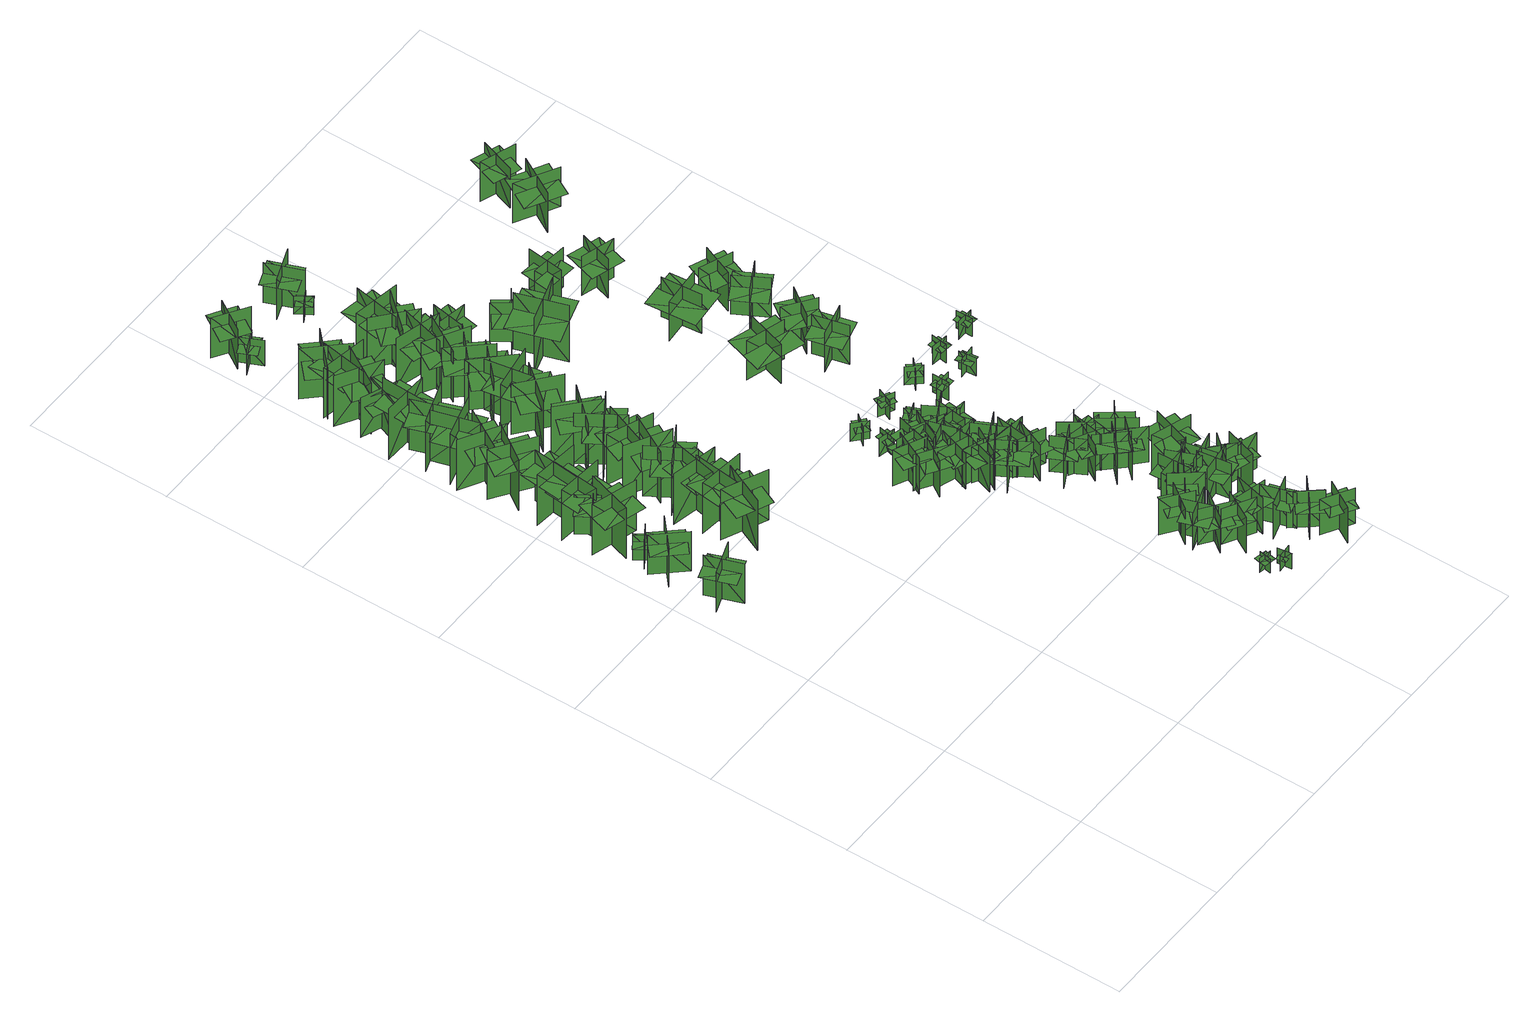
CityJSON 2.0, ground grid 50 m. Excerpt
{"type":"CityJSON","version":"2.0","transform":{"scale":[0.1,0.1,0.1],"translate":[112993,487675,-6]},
"CityObjects":{
"tree1":{"type":"SolitaryVegetationObject","geometry":[{"type":"MultiSurface","lod":"1","boundaries":[[[0,1,2]],[[0,2,3]],[[4,5,6]],[[4,6,7]],[[8,9,10]],[[8,10,11]],[[8,12,13]],[[8,13,9]]]}]},
"tree2":{"type":"SolitaryVegetationObject","geometry":[{"type":"MultiSurface","lod":"1","boundaries":[[[14,15,16]],[[14,16,17]],[[18,19,20]],[[18,20,21]],[[22,23,24]],[[22,24,25]],[[22,26,27]],[[22,27,23]]]}]},
"tree3":{"type":"SolitaryVegetationObject","geometry":[{"type":"MultiSurface","lod":"1","boundaries":[[[28,29,30]],[[28,30,31]],[[32,33,34]],[[32,34,35]],[[36,37,38]],[[36,38,39]],[[36,40,41]],[[36,41,37]]]}]},
"tree4":{"type":"SolitaryVegetationObject","geometry":[{"type":"MultiSurface","lod":"1","boundaries":[[[42,43,44]],[[42,44,45]],[[46,47,48]],[[46,48,49]],[[50,51,52]],[[50,52,53]],[[50,54,55]],[[50,55,51]]]}]},
"tree5":{"type":"SolitaryVegetationObject","geometry":[{"type":"MultiSurface","lod":"1","boundaries":[[[56,57,58]],[[56,58,59]],[[60,61,62]],[[60,62,63]],[[64,65,66]],[[64,66,67]],[[64,68,69]],[[64,69,65]]]}]},
"tree6":{"type":"SolitaryVegetationObject","geometry":[{"type":"MultiSurface","lod":"1","boundaries":[[[70,71,72]],[[70,72,73]],[[74,75,76]],[[74,76,77]],[[78,79,80]],[[78,80,81]],[[78,82,83]],[[78,83,79]]]}]},
"tree7":{"type":"SolitaryVegetationObject","geometry":[{"type":"MultiSurface","lod":"1","boundaries":[[[84,85,86]],[[84,86,87]],[[88,89,90]],[[88,90,91]],[[92,93,94]],[[92,94,95]],[[92,96,97]],[[92,97,93]]]}]},
"tree8":{"type":"SolitaryVegetationObject","geometry":[{"type":"MultiSurface","lod":"1","boundaries":[[[98,99,100]],[[98,100,101]],[[102,103,104]],[[102,104,105]],[[106,107,108]],[[106,108,109]],[[106,110,111]],[[106,111,107]]]}]},
"tree9":{"type":"SolitaryVegetationObject","geometry":[{"type":"MultiSurface","lod":"1","boundaries":[[[112,113,114]],[[112,114,115]],[[116,117,118]],[[116,118,119]],[[120,121,122]],[[120,122,123]],[[120,124,125]],[[120,125,121]]]}]},
"tree10":{"type":"SolitaryVegetationObject","geometry":[{"type":"MultiSurface","lod":"1","boundaries":[[[126,127,128]],[[126,128,129]],[[130,131,132]],[[130,132,133]],[[134,135,136]],[[134,136,137]],[[134,138,139]],[[134,139,135]]]}]},
"tree11":{"type":"SolitaryVegetationObject","geometry":[{"type":"MultiSurface","lod":"1","boundaries":[[[140,141,142]],[[140,142,143]],[[144,145,146]],[[144,146,147]],[[148,149,150]],[[148,150,151]],[[148,152,153]],[[148,153,149]]]}]},
"tree12":{"type":"SolitaryVegetationObject","geometry":[{"type":"MultiSurface","lod":"1","boundaries":[[[154,155,156]],[[154,156,157]],[[158,159,160]],[[158,160,161]],[[162,163,164]],[[162,164,165]],[[162,166,167]],[[162,167,163]]]}]},
"tree13":{"type":"SolitaryVegetationObject","geometry":[{"type":"MultiSurface","lod":"1","boundaries":[[[168,169,170]],[[168,170,171]],[[172,173,174]],[[172,174,175]],[[176,177,178]],[[176,178,179]],[[176,180,181]],[[176,181,177]]]}]},
"tree14":{"type":"SolitaryVegetationObject","geometry":[{"type":"MultiSurface","lod":"1","boundaries":[[[182,183,184]],[[182,184,185]],[[186,187,188]],[[186,188,189]],[[190,191,192]],[[190,192,193]],[[190,194,195]],[[190,195,191]]]}]},
"tree15":{"type":"SolitaryVegetationObject","geometry":[{"type":"MultiSurface","lod":"1","boundaries":[[[196,197,198]],[[196,198,199]],[[200,201,202]],[[200,202,203]],[[204,205,206]],[[204,206,207]],[[204,208,209]],[[204,209,205]]]}]},
"tree16":{"type":"SolitaryVegetationObject","geometry":[{"type":"MultiSurface","lod":"1","boundaries":[[[210,211,212]],[[210,212,213]],[[214,215,216]],[[214,216,217]],[[218,219,220]],[[218,220,221]],[[218,222,223]],[[218,223,219]]]}]},
"tree17":{"type":"SolitaryVegetationObject","geometry":[{"type":"MultiSurface","lod":"1","boundaries":[[[224,225,226]],[[224,226,227]],[[228,229,230]],[[228,230,231]],[[232,233,234]],[[232,234,235]],[[232,236,237]],[[232,237,233]]]}]},
"tree18":{"type":"SolitaryVegetationObject","geometry":[{"type":"MultiSurface","lod":"1","boundaries":[[[238,239,240]],[[238,240,241]],[[242,243,244]],[[242,244,245]],[[246,247,248]],[[246,248,249]],[[246,250,251]],[[246,251,247]]]}]},
"tree19":{"type":"SolitaryVegetationObject","geometry":[{"type":"MultiSurface","lod":"1","boundaries":[[[252,253,254]],[[252,254,255]],[[256,257,258]],[[256,258,259]],[[260,261,262]],[[260,262,263]],[[260,264,265]],[[260,265,261]]]}]},
"tree20":{"type":"SolitaryVegetationObject","geometry":[{"type":"MultiSurface","lod":"1","boundaries":[[[266,267,268]],[[266,268,269]],[[270,271,272]],[[270,272,273]],[[274,275,276]],[[274,276,277]],[[274,278,279]],[[274,279,275]]]}]},
"tree21":{"type":"SolitaryVegetationObject","geometry":[{"type":"MultiSurface","lod":"1","boundaries":[[[280,281,282]],[[280,282,283]],[[284,285,286]],[[284,286,287]],[[288,289,290]],[[288,290,291]],[[288,292,293]],[[288,293,289]]]}]},
"tree22":{"type":"SolitaryVegetationObject","geometry":[{"type":"MultiSurface","lod":"1","boundaries":[[[294,295,296]],[[294,296,297]],[[298,299,300]],[[298,300,301]],[[302,303,304]],[[302,304,305]],[[302,306,307]],[[302,307,303]]]}]},
"tree23":{"type":"SolitaryVegetationObject","geometry":[{"type":"MultiSurface","lod":"1","boundaries":[[[308,309,310]],[[308,310,311]],[[312,313,314]],[[312,314,315]],[[316,317,318]],[[316,318,319]],[[316,320,321]],[[316,321,317]]]}]},
"tree24":{"type":"SolitaryVegetationObject","geometry":[{"type":"MultiSurface","lod":"1","boundaries":[[[322,323,324]],[[322,324,325]],[[326,327,328]],[[326,328,329]],[[330,331,332]],[[330,332,333]],[[330,334,335]],[[330,335,331]]]}]},
"tree25":{"type":"SolitaryVegetationObject","geometry":[{"type":"MultiSurface","lod":"1","boundaries":[[[336,337,338]],[[336,338,339]],[[340,341,342]],[[340,342,343]],[[344,345,346]],[[344,346,347]],[[344,348,349]],[[344,349,345]]]}]},
"tree26":{"type":"SolitaryVegetationObject","geometry":[{"type":"MultiSurface","lod":"1","boundaries":[[[350,351,352]],[[350,352,353]],[[354,355,356]],[[354,356,357]],[[358,359,360]],[[358,360,361]],[[358,362,363]],[[358,363,359]]]}]},
"tree27":{"type":"SolitaryVegetationObject","geometry":[{"type":"MultiSurface","lod":"1","boundaries":[[[364,365,366]],[[364,366,367]],[[368,369,370]],[[368,370,371]],[[372,373,374]],[[372,374,375]],[[372,376,377]],[[372,377,373]]]}]},
"tree28":{"type":"SolitaryVegetationObject","geometry":[{"type":"MultiSurface","lod":"1","boundaries":[[[378,379,380]],[[378,380,381]],[[382,383,384]],[[382,384,385]],[[386,387,388]],[[386,388,389]],[[386,390,391]],[[386,391,387]]]}]},
"tree29":{"type":"SolitaryVegetationObject","geometry":[{"type":"MultiSurface","lod":"1","boundaries":[[[392,393,394]],[[392,394,395]],[[396,397,398]],[[396,398,399]],[[400,401,402]],[[400,402,403]],[[400,404,405]],[[400,405,401]]]}]},
"tree30":{"type":"SolitaryVegetationObject","geometry":[{"type":"MultiSurface","lod":"1","boundaries":[[[406,407,408]],[[406,408,409]],[[410,411,412]],[[410,412,413]],[[414,415,416]],[[414,416,417]],[[414,418,419]],[[414,419,415]]]}]},
"tree31":{"type":"SolitaryVegetationObject","geometry":[{"type":"MultiSurface","lod":"1","boundaries":[[[420,421,422]],[[420,422,423]],[[424,425,426]],[[424,426,427]],[[428,429,430]],[[428,430,431]],[[428,432,433]],[[428,433,429]]]}]},
"tree32":{"type":"SolitaryVegetationObject","geometry":[{"type":"MultiSurface","lod":"1","boundaries":[[[434,435,436]],[[434,436,437]],[[438,439,440]],[[438,440,441]],[[442,443,444]],[[442,444,445]],[[442,446,447]],[[442,447,443]]]}]},
"tree33":{"type":"SolitaryVegetationObject","geometry":[{"type":"MultiSurface","lod":"1","boundaries":[[[448,449,450]],[[448,450,451]],[[452,453,454]],[[452,454,455]],[[456,457,458]],[[456,458,459]],[[456,460,461]],[[456,461,457]]]}]},
"tree34":{"type":"SolitaryVegetationObject","geometry":[{"type":"MultiSurface","lod":"1","boundaries":[[[462,463,464]],[[462,464,465]],[[466,467,468]],[[466,468,469]],[[470,471,472]],[[470,472,473]],[[470,474,475]],[[470,475,471]]]}]},
"tree35":{"type":"SolitaryVegetationObject","geometry":[{"type":"MultiSurface","lod":"1","boundaries":[[[476,477,478]],[[476,478,479]],[[480,481,482]],[[480,482,483]],[[484,485,486]],[[484,486,487]],[[484,487,488]],[[484,488,489]]]}]},
"tree36":{"type":"SolitaryVegetationObject","geometry":[{"type":"MultiSurface","lod":"1","boundaries":[[[490,491,492]],[[490,492,493]],[[494,495,496]],[[494,496,497]],[[498,499,500]],[[498,500,501]],[[498,502,503]],[[498,503,499]]]}]},
"tree37":{"type":"SolitaryVegetationObject","geometry":[{"type":"MultiSurface","lod":"1","boundaries":[[[504,505,506]],[[504,506,507]],[[508,509,510]],[[508,510,511]],[[512,513,514]],[[512,514,515]],[[512,516,517]],[[512,517,513]]]}]},
"tree38":{"type":"SolitaryVegetationObject","geometry":[{"type":"MultiSurface","lod":"1","boundaries":[[[518,519,520]],[[518,520,521]],[[522,523,524]],[[522,524,525]],[[526,527,528]],[[526,528,529]],[[526,529,530]],[[526,530,531]]]}]},
"tree39":{"type":"SolitaryVegetationObject","geometry":[{"type":"MultiSurface","lod":"1","boundaries":[[[532,533,534]],[[532,534,535]],[[536,537,538]],[[536,538,539]],[[540,541,542]],[[540,542,543]],[[540,543,544]],[[540,544,545]]]}]},
"tree40":{"type":"SolitaryVegetationObject","geometry":[{"type":"MultiSurface","lod":"1","boundaries":[[[546,547,548]],[[546,548,549]],[[550,551,552]],[[550,552,553]],[[554,555,556]],[[554,556,557]],[[554,557,558]],[[554,558,559]]]}]},
"tree41":{"type":"SolitaryVegetationObject","geometry":[{"type":"MultiSurface","lod":"1","boundaries":[[[560,561,562]],[[560,562,563]],[[564,565,566]],[[564,566,567]],[[568,569,570]],[[568,570,571]],[[568,572,573]],[[568,573,569]]]}]},
"tree42":{"type":"SolitaryVegetationObject","geometry":[{"type":"MultiSurface","lod":"1","boundaries":[[[574,575,576]],[[574,576,577]],[[578,579,580]],[[578,580,581]],[[582,583,584]],[[582,584,585]],[[582,585,586]],[[582,586,587]]]}]},
"tree43":{"type":"SolitaryVegetationObject","geometry":[{"type":"MultiSurface","lod":"1","boundaries":[[[588,589,590]],[[588,590,591]],[[592,593,594]],[[592,594,595]],[[596,597,598]],[[596,598,599]],[[596,599,600]],[[596,600,601]]]}]},
"tree44":{"type":"SolitaryVegetationObject","geometry":[{"type":"MultiSurface","lod":"1","boundaries":[[[602,603,604]],[[602,604,605]],[[606,607,608]],[[606,608,609]],[[610,611,612]],[[610,612,613]],[[610,614,615]],[[610,615,611]]]}]},
"tree45":{"type":"SolitaryVegetationObject","geometry":[{"type":"MultiSurface","lod":"1","boundaries":[[[616,617,618]],[[616,618,619]],[[620,621,622]],[[620,622,623]],[[624,625,626]],[[624,626,627]],[[624,625,628]],[[624,628,629]]]}]},
"tree46":{"type":"SolitaryVegetationObject","geometry":[{"type":"MultiSurface","lod":"1","boundaries":[[[630,631,632]],[[630,632,633]],[[634,635,636]],[[634,636,637]],[[638,639,640]],[[638,640,641]],[[638,641,642]],[[638,642,643]]]}]},
"tree47":{"type":"SolitaryVegetationObject","geometry":[{"type":"MultiSurface","lod":"1","boundaries":[[[644,645,646]],[[644,646,647]],[[648,649,650]],[[648,650,651]],[[652,653,654]],[[652,654,655]],[[652,656,657]],[[652,657,653]]]}]},
"tree48":{"type":"SolitaryVegetationObject","geometry":[{"type":"MultiSurface","lod":"1","boundaries":[[[658,659,660]],[[658,660,661]],[[662,663,664]],[[662,664,665]],[[666,667,668]],[[666,668,669]],[[666,670,671]],[[666,671,667]]]}]},
"tree49":{"type":"SolitaryVegetationObject","geometry":[{"type":"MultiSurface","lod":"1","boundaries":[[[672,673,674]],[[672,674,675]],[[676,677,678]],[[676,678,679]],[[680,681,682]],[[680,682,683]],[[680,684,685]],[[680,685,681]]]}]},
"tree50":{"type":"SolitaryVegetationObject","geometry":[{"type":"MultiSurface","lod":"1","boundaries":[[[686,687,688]],[[686,688,689]],[[690,691,692]],[[690,692,693]],[[694,695,696]],[[694,696,697]],[[694,697,698]],[[694,698,699]]]}]},
"tree51":{"type":"SolitaryVegetationObject","geometry":[{"type":"MultiSurface","lod":"1","boundaries":[[[700,701,702]],[[700,702,703]],[[704,705,706]],[[704,706,707]],[[708,709,710]],[[708,710,711]],[[708,712,713]],[[708,713,709]]]}]},
"tree52":{"type":"SolitaryVegetationObject","geometry":[{"type":"MultiSurface","lod":"1","boundaries":[[[714,715,716]],[[714,716,717]],[[718,719,720]],[[718,720,721]],[[722,723,724]],[[722,724,725]],[[722,726,727]],[[722,727,723]]]}]},
"tree53":{"type":"SolitaryVegetationObject","geometry":[{"type":"MultiSurface","lod":"1","boundaries":[[[728,729,730]],[[728,730,731]],[[732,733,734]],[[732,734,735]],[[736,737,738]],[[736,738,739]],[[736,740,741]],[[736,741,737]]]}]},
"tree54":{"type":"SolitaryVegetationObject","geometry":[{"type":"MultiSurface","lod":"1","boundaries":[[[742,743,744]],[[742,744,745]],[[746,747,748]],[[746,748,749]],[[750,751,752]],[[750,752,753]],[[750,754,755]],[[750,755,751]]]}]},
"tree55":{"type":"SolitaryVegetationObject","geometry":[{"type":"MultiSurface","lod":"1","boundaries":[[[756,757,758]],[[756,758,759]],[[760,761,762]],[[760,762,763]],[[764,765,766]],[[764,766,767]],[[764,767,768]],[[764,768,769]]]}]},
"tree56":{"type":"SolitaryVegetationObject","geometry":[{"type":"MultiSurface","lod":"1","boundaries":[[[770,771,772]],[[770,772,773]],[[774,775,776]],[[774,776,777]],[[778,779,780]],[[778,780,781]],[[778,782,783]],[[778,783,779]]]}]},
"tree57":{"type":"SolitaryVegetationObject","geometry":[{"type":"MultiSurface","lod":"1","boundaries":[[[784,785,786]],[[784,786,787]],[[788,789,790]],[[788,790,791]],[[792,793,794]],[[792,794,795]],[[792,795,796]],[[792,796,797]]]}]},
"tree58":{"type":"SolitaryVegetationObject","geometry":[{"type":"MultiSurface","lod":"1","boundaries":[[[798,799,800]],[[798,800,801]],[[802,803,804]],[[802,804,805]],[[806,807,808]],[[806,808,809]],[[806,809,810]],[[806,810,811]]]}]},
"tree59":{"type":"SolitaryVegetationObject","geometry":[{"type":"MultiSurface","lod":"1","boundaries":[[[812,813,814]],[[812,814,815]],[[816,817,818]],[[816,818,819]],[[820,821,822]],[[820,822,823]],[[820,823,824]],[[820,824,825]]]}]},
"tree60":{"type":"SolitaryVegetationObject","geometry":[{"type":"MultiSurface","lod":"1","boundaries":[[[826,827,828]],[[826,828,829]],[[830,831,832]],[[830,832,833]],[[834,835,836]],[[834,836,837]],[[834,838,839]],[[834,839,835]]]}]},
"tree61":{"type":"SolitaryVegetationObject","geometry":[{"type":"MultiSurface","lod":"1","boundaries":[[[840,841,842]],[[840,842,843]],[[844,845,846]],[[844,846,847]],[[848,849,850]],[[848,850,851]],[[848,851,852]],[[848,852,853]]]}]},
"tree62":{"type":"SolitaryVegetationObject","geometry":[{"type":"MultiSurface","lod":"1","boundaries":[[[854,855,856]],[[854,856,857]],[[858,859,860]],[[858,860,861]],[[862,863,864]],[[862,864,865]],[[862,865,866]],[[862,866,867]]]}]},
"tree63":{"type":"SolitaryVegetationObject","geometry":[{"type":"MultiSurface","lod":"1","boundaries":[[[868,869,870]],[[868,870,871]],[[872,873,874]],[[872,874,875]],[[876,877,878]],[[876,878,879]],[[876,879,880]],[[876,880,881]]]}]},
"tree64":{"type":"SolitaryVegetationObject","geometry":[{"type":"MultiSurface","lod":"1","boundaries":[[[882,883,884]],[[882,884,885]],[[886,887,888]],[[886,888,889]],[[890,891,892]],[[890,892,893]],[[890,894,895]],[[890,895,891]]]}]},
"tree65":{"type":"SolitaryVegetationObject","geometry":[{"type":"MultiSurface","lod":"1","boundaries":[[[896,897,898]],[[896,898,899]],[[900,901,902]],[[900,902,903]],[[904,905,906]],[[904,906,907]],[[904,908,909]],[[904,909,905]]]}]},
"tree66":{"type":"SolitaryVegetationObject","geometry":[{"type":"MultiSurface","lod":"1","boundaries":[[[910,911,912]],[[910,912,913]],[[914,915,916]],[[914,916,917]],[[918,919,920]],[[918,920,921]],[[918,921,922]],[[918,922,923]]]}]},
"tree67":{"type":"SolitaryVegetationObject","geometry":[{"type":"MultiSurface","lod":"1","boundaries":[[[924,925,926]],[[924,926,927]],[[928,929,930]],[[928,930,931]],[[932,933,934]],[[932,934,935]],[[932,935,936]],[[932,936,937]]]}]},
"tree68":{"type":"SolitaryVegetationObject","geometry":[{"type":"MultiSurface","lod":"1","boundaries":[[[938,939,940]],[[938,940,941]],[[942,943,944]],[[942,944,945]],[[946,947,948]],[[946,948,949]],[[946,949,950]],[[946,950,951]]]}]},
"tree69":{"type":"SolitaryVegetationObject","geometry":[{"type":"MultiSurface","lod":"1","boundaries":[[[952,953,954]],[[952,954,955]],[[956,957,958]],[[956,958,959]],[[960,961,962]],[[960,962,963]],[[960,963,964]],[[960,964,965]]]}]},
"tree70":{"type":"SolitaryVegetationObject","geometry":[{"type":"MultiSurface","lod":"1","boundaries":[[[966,967,968]],[[966,968,969]],[[970,971,972]],[[970,972,973]],[[974,975,976]],[[974,976,977]],[[974,978,979]],[[974,979,975]]]}]},
"tree71":{"type":"SolitaryVegetationObject","geometry":[{"type":"MultiSurface","lod":"1","boundaries":[[[980,981,982]],[[980,982,983]],[[984,985,986]],[[984,986,987]],[[988,989,990]],[[988,990,991]],[[988,991,992]],[[988,992,993]]]}]},
"tree72":{"type":"SolitaryVegetationObject","geometry":[{"type":"MultiSurface","lod":"1","boundaries":[[[994,995,996]],[[994,996,997]],[[998,999,1000]],[[998,1000,1001]],[[1002,1003,1004]],[[1002,1004,1005]],[[1002,1005,1006]],[[1002,1006,1007]]]}]},
"tree73":{"type":"SolitaryVegetationObject","geometry":[{"type":"MultiSurface","lod":"1","boundaries":[[[1008,1009,1010]],[[1008,1010,1011]],[[1012,1013,1014]],[[1012,1014,1015]],[[1016,1017,1018]],[[1016,1018,1019]],[[1016,1019,1020]],[[1016,1020,1021]]]}]},
"tree74":{"type":"SolitaryVegetationObject","geometry":[{"type":"MultiSurface","lod":"1","boundaries":[[[1022,1023,1024]],[[1022,1024,1025]],[[1026,1027,1028]],[[1026,1028,1029]],[[1030,1031,1032]],[[1030,1032,1033]],[[1030,1033,1034]],[[1030,1034,1035]]]}]},
"tree75":{"type":"SolitaryVegetationObject","geometry":[{"type":"MultiSurface","lod":"1","boundaries":[[[1036,1037,1038]],[[1036,1038,1039]],[[1040,1041,1042]],[[1040,1042,1043]],[[1044,1045,1046]],[[1044,1046,1047]],[[1044,1048,1049]],[[1044,1049,1045]]]}]},
"tree76":{"type":"SolitaryVegetationObject","geometry":[{"type":"MultiSurface","lod":"1","boundaries":[[[1050,1051,1052]],[[1050,1052,1053]],[[1054,1055,1056]],[[1054,1056,1057]],[[1058,1059,1060]],[[1058,1060,1061]],[[1058,1061,1062]],[[1058,1062,1063]]]}]},
"tree77":{"type":"SolitaryVegetationObject","geometry":[{"type":"MultiSurface","lod":"1","boundaries":[[[1064,1065,1066]],[[1064,1066,1067]],[[1068,1069,1070]],[[1068,1070,1071]],[[1072,1073,1074]],[[1072,1074,1075]],[[1072,1076,1077]],[[1072,1077,1073]]]}]},
"tree78":{"type":"SolitaryVegetationObject","geometry":[{"type":"MultiSurface","lod":"1","boundaries":[[[1078,1079,1080]],[[1078,1080,1081]],[[1082,1083,1084]],[[1082,1084,1085]],[[1086,1087,1088]],[[1086,1088,1089]],[[1086,1089,1090]],[[1086,1090,1091]]]}]},
"tree79":{"type":"SolitaryVegetationObject","geometry":[{"type":"MultiSurface","lod":"1","boundaries":[[[1092,1093,1094]],[[1092,1094,1095]],[[1096,1097,1098]],[[1096,1098,1099]],[[1100,1101,1102]],[[1100,1102,1103]],[[1100,1104,1105]],[[1100,1105,1101]]]}]},
"tree80":{"type":"SolitaryVegetationObject","geometry":[{"type":"MultiSurface","lod":"1","boundaries":[[[1106,1107,1108]],[[1106,1108,1109]],[[1110,1111,1112]],[[1110,1112,1113]],[[1114,1115,1116]],[[1114,1116,1117]],[[1114,1117,1118]],[[1114,1118,1119]]]}]},
"tree81":{"type":"SolitaryVegetationObject","geometry":[{"type":"MultiSurface","lod":"1","boundaries":[[[1120,1121,1122]],[[1120,1122,1123]],[[1124,1125,1126]],[[1124,1126,1127]],[[1128,1129,1130]],[[1128,1130,1131]],[[1128,1131,1132]],[[1128,1132,1133]]]}]},
"tree82":{"type":"SolitaryVegetationObject","geometry":[{"type":"MultiSurface","lod":"1","boundaries":[[[1134,1135,1136]],[[1134,1136,1137]],[[1138,1139,1140]],[[1138,1140,1141]],[[1142,1143,1144]],[[1142,1144,1145]],[[1142,1145,1146]],[[1142,1146,1147]]]}]},
"tree83":{"type":"SolitaryVegetationObject","geometry":[{"type":"MultiSurface","lod":"1","boundaries":[[[1148,1149,1150]],[[1148,1150,1151]],[[1152,1153,1154]],[[1152,1154,1155]],[[1156,1157,1158]],[[1156,1158,1159]],[[1156,1159,1160]],[[1156,1160,1161]]]}]},
"tree84":{"type":"SolitaryVegetationObject","geometry":[{"type":"MultiSurface","lod":"1","boundaries":[[[1162,1163,1164]],[[1162,1164,1165]],[[1166,1167,1168]],[[1166,1168,1169]],[[1170,1171,1172]],[[1170,1172,1173]],[[1170,1173,1174]],[[1170,1174,1175]]]}]},
"tree85":{"type":"SolitaryVegetationObject","geometry":[{"type":"MultiSurface","lod":"1","boundaries":[[[1176,1177,1178]],[[1176,1178,1179]],[[1180,1181,1182]],[[1180,1182,1183]],[[1184,1185,1186]],[[1184,1186,1187]],[[1184,1187,1188]],[[1184,1188,1189]]]}]},
"tree86":{"type":"SolitaryVegetationObject","geometry":[{"type":"MultiSurface","lod":"1","boundaries":[[[1190,1191,1192]],[[1190,1192,1193]],[[1194,1195,1196]],[[1194,1196,1197]],[[1198,1199,1200]],[[1198,1200,1201]],[[1198,1201,1202]],[[1198,1202,1203]]]}]},
"tree87":{"type":"SolitaryVegetationObject","geometry":[{"type":"MultiSurface","lod":"1","boundaries":[[[1204,1205,1206]],[[1204,1206,1207]],[[1208,1209,1210]],[[1208,1210,1211]],[[1212,1213,1214]],[[1212,1214,1215]],[[1212,1216,1217]],[[1212,1217,1213]]]}]},
"tree88":{"type":"SolitaryVegetationObject","geometry":[{"type":"MultiSurface","lod":"1","boundaries":[[[1218,1219,1220]],[[1218,1220,1221]],[[1222,1223,1224]],[[1222,1224,1225]],[[1226,1227,1228]],[[1226,1228,1229]],[[1226,1230,1231]],[[1226,1231,1227]]]}]},
"tree89":{"type":"SolitaryVegetationObject","geometry":[{"type":"MultiSurface","lod":"1","boundaries":[[[1232,1233,1234]],[[1232,1234,1235]],[[1236,1237,1238]],[[1236,1238,1239]],[[1240,1241,1242]],[[1240,1242,1243]],[[1240,1244,1245]],[[1240,1245,1241]]]}]},
"tree90":{"type":"SolitaryVegetationObject","geometry":[{"type":"MultiSurface","lod":"1","boundaries":[[[1246,1247,1248]],[[1246,1248,1249]],[[1250,1251,1252]],[[1250,1252,1253]],[[1254,1255,1256]],[[1254,1256,1257]],[[1254,1257,1258]],[[1254,1258,1259]]]}]},
"tree91":{"type":"SolitaryVegetationObject","geometry":[{"type":"MultiSurface","lod":"1","boundaries":[[[1260,1261,1262]],[[1260,1262,1263]],[[1264,1265,1266]],[[1264,1266,1267]],[[1268,1269,1270]],[[1268,1270,1271]],[[1268,1271,1272]],[[1268,1272,1273]]]}]},
"tree92":{"type":"SolitaryVegetationObject","geometry":[{"type":"MultiSurface","lod":"1","boundaries":[[[1274,1275,1276]],[[1274,1276,1277]],[[1278,1279,1280]],[[1278,1280,1281]],[[1282,1283,1284]],[[1282,1284,1285]],[[1282,1285,1286]],[[1282,1286,1287]]]}]},
"tree93":{"type":"SolitaryVegetationObject","geometry":[{"type":"MultiSurface","lod":"1","boundaries":[[[1288,1289,1290]],[[1288,1290,1291]],[[1292,1293,1294]],[[1292,1294,1295]],[[1296,1297,1298]],[[1296,1298,1299]],[[1296,1299,1300]],[[1296,1300,1301]]]}]},
"tree94":{"type":"SolitaryVegetationObject","geometry":[{"type":"MultiSurface","lod":"1","boundaries":[[[1302,1303,1304]],[[1302,1304,1305]],[[1306,1307,1308]],[[1306,1308,1309]],[[1310,1311,1312]],[[1310,1312,1313]],[[1310,1314,1315]],[[1310,1315,1311]]]}]},
"tree95":{"type":"SolitaryVegetationObject","geometry":[{"type":"MultiSurface","lod":"1","boundaries":[[[1316,1317,1318]],[[1316,1318,1319]],[[1320,1321,1322]],[[1320,1322,1323]],[[1324,1325,1326]],[[1324,1326,1327]],[[1324,1327,1328]],[[1324,1328,1329]]]}]},
"tree96":{"type":"SolitaryVegetationObject","geometry":[{"type":"MultiSurface","lod":"1","boundaries":[[[1330,1331,1332]],[[1330,1332,1333]],[[1334,1335,1336]],[[1334,1336,1337]],[[1338,1339,1340]],[[1338,1340,1341]],[[1338,1342,1343]],[[1338,1343,1339]]]}]},
"tree97":{"type":"SolitaryVegetationObject","geometry":[{"type":"MultiSurface","lod":"1","boundaries":[[[1344,1345,1346]],[[1344,1346,1347]],[[1348,1349,1350]],[[1348,1350,1351]],[[1352,1353,1354]],[[1352,1354,1355]],[[1352,1355,1356]],[[1352,1356,1357]]]}]},
"tree98":{"type":"SolitaryVegetationObject","geometry":[{"type":"MultiSurface","lod":"1","boundaries":[[[1358,1359,1360]],[[1358,1360,1361]],[[1362,1363,1364]],[[1362,1364,1365]],[[1366,1367,1368]],[[1366,1368,1369]],[[1366,1370,1371]],[[1366,1371,1367]]]}]},
"tree99":{"type":"SolitaryVegetationObject","geometry":[{"type":"MultiSurface","lod":"1","boundaries":[[[1372,1373,1374]],[[1372,1374,1375]],[[1376,1377,1378]],[[1376,1378,1379]],[[1380,1381,1382]],[[1380,1382,1383]],[[1380,1383,1384]],[[1380,1384,1385]]]}]},
"tree100":{"type":"SolitaryVegetationObject","geometry":[{"type":"MultiSurface","lod":"1","boundaries":[[[1386,1387,1388]],[[1386,1388,1389]],[[1390,1391,1392]],[[1390,1392,1393]],[[1394,1395,1396]],[[1394,1396,1397]],[[1394,1398,1399]],[[1394,1399,1395]]]}]}
},
"vertices":[
[131,1326,33],[88,1448,33],[88,1448,205],[131,1326,205],[175,1419,33],[52,1375,33],[52,1375,205],[175,1419,205],[128,1336,161],[88,1448,161],[39,1431,161],[79,1319,161],[176,1354,161],[136,1466,161],
[148,1536,31],[61,1633,31],[61,1633,203],[148,1536,203],[153,1639,31],[56,1552,31],[56,1552,203],[153,1639,203],[141,1544,159],[61,1633,159],[23,1599,159],[102,1510,159],[179,1579,159],[100,1667,159],
[128,1635,32],[82,1704,32],[82,1704,141],[128,1635,141],[140,1699,32],[72,1653,32],[72,1653,141],[140,1699,141],[124,1641,113],[82,1704,113],[55,1685,113],[97,1623,113],[151,1659,113],[109,1722,113],
[191,1769,26],[33,1817,26],[33,1817,245],[191,1769,245],[129,1884,26],[81,1726,26],[81,1726,245],[129,1884,245],[178,1773,188],[33,1817,188],[14,1755,188],[159,1711,188],[197,1836,188],[52,1880,188],
[143,1801,26],[73,1911,26],[73,1911,198],[143,1801,198],[165,1902,26],[55,1832,26],[55,1832,198],[165,1902,198],[137,1811,154],[73,1911,154],[30,1884,154],[93,1783,154],[180,1838,154],[117,1939,154],
[195,1912,23],[31,1927,23],[31,1927,242],[195,1912,242],[112,2012,23],[96,1847,23],[96,1847,242],[112,2012,242],[181,1913,186],[31,1927,186],[25,1862,186],[175,1848,186],[188,1978,186],[37,1992,186],
[99,1922,26],[117,2087,26],[117,2087,245],[99,1922,245],[200,2005,26],[36,2022,26],[36,2022,245],[200,2005,245],[101,1936,188],[117,2087,188],[52,2094,188],[36,1943,188],[166,1929,188],[182,2080,188],
[174,2112,23],[38,2206,23],[38,2206,242],[174,2112,242],[150,2240,23],[56,2104,23],[56,2104,242],[150,2240,242],[163,2120,186],[38,2206,186],[1,2152,186],[125,2066,186],[200,2174,186],[75,2260,186],
[144,2338,21],[61,2195,21],[61,2195,240],[144,2338,240],[18,2304,21],[161,2221,21],[161,2221,240],[18,2304,240],[137,2326,183],[61,2195,183],[117,2162,183],[193,2293,183],[80,2359,183],[4,2228,183],
[185,2379,21],[26,2333,21],[26,2333,240],[185,2379,240],[70,2441,21],[116,2282,21],[116,2282,240],[70,2441,240],[171,2375,183],[26,2333,183],[44,2270,183],[190,2312,183],[153,2438,183],[8,2396,183],
[333,1424,29],[401,1574,29],[401,1574,248],[333,1424,248],[455,1470,29],[304,1539,29],[304,1539,248],[455,1470,248],[339,1436,191],[401,1574,191],[342,1601,191],[279,1463,191],[398,1409,191],[461,1547,191],
[127,2361,20],[73,2517,20],[73,2517,239],[127,2361,239],[183,2479,20],[27,2425,20],[27,2425,239],[183,2479,239],[122,2374,182],[73,2517,182],[11,2496,182],[61,2353,182],[184,2395,182],[135,2538,182],
[99,2634,19],[93,2469,19],[93,2469,238],[99,2634,238],[4,2544,19],[169,2538,19],[169,2538,238],[4,2544,238],[98,2620,182],[93,2469,182],[158,2466,182],[163,2618,182],[33,2622,182],[27,2471,182],
[460,1580,28],[296,1600,28],[296,1600,247],[460,1580,247],[379,1682,28],[359,1518,28],[359,1518,247],[379,1682,247],[446,1582,191],[296,1600,191],[288,1535,191],[438,1517,191],[454,1647,191],[304,1665,191],
[385,1763,27],[351,1601,27],[351,1601,247],[385,1763,247],[276,1691,27],[438,1657,27],[438,1657,247],[276,1691,247],[383,1749,190],[351,1601,190],[415,1588,190],[446,1736,190],[319,1763,190],[287,1615,190],
[28,2663,20],[149,2616,20],[149,2616,192],[28,2663,192],[70,2569,20],[117,2690,20],[117,2690,192],[70,2569,192],[38,2659,148],[149,2616,148],[167,2664,148],[56,2707,148],[19,2611,148],[130,2568,148],
[445,1804,27],[303,1719,27],[303,1719,246],[445,1804,246],[318,1835,27],[403,1693,27],[403,1693,246],[318,1835,246],[433,1797,189],[303,1719,189],[337,1663,189],[466,1741,189],[399,1853,189],[269,1775,189],
[146,2791,18],[61,2648,18],[61,2648,238],[146,2791,238],[19,2757,18],[162,2673,18],[162,2673,238],[19,2757,238],[138,2778,181],[61,2648,181],[118,2615,181],[195,2745,181],[82,2812,181],[5,2681,181],
[408,1921,25],[328,1776,25],[328,1776,245],[408,1921,245],[283,1884,25],[428,1804,25],[428,1804,245],[283,1884,245],[402,1908,188],[328,1776,188],[385,1744,188],[459,1877,188],[344,1940,188],[271,1808,188],
[448,1890,24],[294,1951,24],[294,1951,243],[448,1890,243],[395,2010,24],[334,1856,24],[334,1856,243],[395,2010,243],[434,1895,187],[294,1951,187],[270,1890,187],[411,1834,187],[458,1956,187],[318,2011,187],
[86,2697,18],[115,2860,18],[115,2860,237],[86,2697,237],[193,2773,18],[30,2802,18],[30,2802,237],[193,2773,237],[89,2711,180],[115,2860,180],[50,2872,180],[24,2723,180],[153,2700,180],[179,2849,180],
[35,2791,17],[155,2905,17],[155,2905,236],[35,2791,236],[166,2789,17],[52,2909,17],[52,2909,236],[166,2789,236],[45,2801,179],[155,2905,179],[110,2953,179],[0,2849,179],[90,2754,179],[200,2858,179],
[437,2056,24],[298,1966,24],[298,1966,243],[437,2056,243],[309,2083,24],[399,1944,24],[399,1944,243],[309,2083,243],[425,2048,187],[298,1966,187],[333,1911,187],[461,1993,187],[390,2103,187],[263,2021,187],
[290,2152,23],[413,2041,23],[413,2041,242],[290,2152,242],[298,2021,23],[409,2144,23],[409,2144,242],[298,2021,242],[301,2142,186],[413,2041,186],[457,2090,186],[344,2191,186],[257,2094,186],[369,1993,186],
[39,3090,21],[114,3125,21],[114,3125,130],[39,3090,130],[101,3068,21],[66,3143,21],[66,3143,130],[101,3068,130],[45,3093,102],[114,3125,102],[100,3155,102],[32,3123,102],[59,3064,102],[128,3096,102],
[296,2185,22],[401,2313,22],[401,2313,241],[296,2185,241],[426,2199,22],[299,2304,22],[299,2304,241],[426,2199,241],[305,2196,185],[401,2313,185],[351,2354,185],[255,2238,185],[356,2155,185],[452,2271,185],
[46,3129,16],[116,3238,16],[116,3238,188],[46,3129,188],[146,3151,16],[37,3222,16],[37,3222,188],[146,3151,188],[52,3138,143],[116,3238,143],[73,3266,143],[9,3166,143],[95,3111,143],[159,3210,143],
[443,2356,21],[280,2329,21],[280,2329,241],[443,2356,241],[336,2431,21],[364,2268,21],[364,2268,241],[336,2431,241],[429,2354,184],[280,2329,184],[291,2264,184],[440,2290,184],[418,2418,184],[269,2393,184],
[285,2359,20],[404,2474,20],[404,2474,239],[285,2359,239],[415,2358,20],[300,2477,20],[300,2477,239],[415,2358,239],[295,2369,183],[404,2474,183],[358,2521,183],[249,2416,183],[340,2322,183],[449,2427,183],
[412,2439,19],[301,2561,19],[301,2561,238],[412,2439,238],[417,2569,19],[295,2458,19],[295,2458,238],[417,2569,238],[402,2449,181],[301,2561,181],[252,2518,181],[354,2405,181],[451,2493,181],[349,2605,181],
[427,2543,17],[285,2626,17],[285,2626,236],[427,2543,236],[394,2669,17],[310,2526,17],[310,2526,236],[394,2669,236],[415,2550,180],[285,2626,180],[252,2570,180],[382,2493,180],[448,2606,180],[318,2683,180],
[257,2698,15],[417,2654,15],[417,2654,234],[257,2698,234],[323,2585,15],[366,2744,15],[366,2744,234],[323,2585,234],[271,2694,177],[417,2654,177],[434,2717,177],[288,2757,177],[253,2631,177],[399,2591,177],
[405,2825,17],[295,2701,17],[295,2701,236],[405,2825,236],[274,2816,17],[398,2707,17],[398,2707,236],[274,2816,236],[395,2814,180],[295,2701,180],[344,2658,180],[444,2771,180],[346,2858,180],[246,2744,180],
[327,2749,17],[356,2912,17],[356,2912,236],[327,2749,236],[433,2824,17],[270,2853,17],[270,2853,236],[433,2824,236],[329,2763,179],[356,2912,179],[291,2923,179],[265,2774,179],[393,2751,179],[420,2900,179],
[1162,171,23],[1154,128,23],[1154,128,84],[1162,171,84],[1138,155,23],[1181,147,23],[1181,147,84],[1138,155,84],[1138,155,67],[1134,133,67],[1177,125,67],[1181,147,67],[1186,168,67],[1142,177,67],
[812,1174,17],[864,1280,17],[864,1280,174],[812,1174,174],[900,1205,17],[794,1257,17],[794,1257,174],[900,1205,174],[817,1183,133],[864,1280,133],[822,1300,133],[775,1203,133],[859,1162,133],[906,1260,133],
[905,1218,14],[841,1118,14],[841,1118,170],[905,1218,170],[814,1197,14],[913,1134,14],[913,1134,170],[814,1197,170],[900,1209,130],[841,1118,130],[880,1093,130],[939,1184,130],[860,1235,130],[802,1144,130],
[1227,113,23],[1178,108,23],[1178,108,89],[1227,113,89],[1199,135,23],[1205,86,23],[1205,86,89],[1199,135,89],[1200,129,64],[1179,127,64],[1184,93,64],[1204,95,64],[1224,97,64],[1220,132,64],
[406,2660,17],[526,2640,17],[526,2640,186],[406,2660,186],[452,2594,17],[473,2714,17],[473,2714,186],[452,2594,186],[452,2594,139],[512,2584,139],[533,2704,139],[473,2714,139],[413,2724,139],[392,2604,139],
[1131,440,20],[1169,330,20],[1169,330,175],[1131,440,175],[1099,373,20],[1099,373,175],[1209,411,175],[1209,411,20],[1099,373,126],[1115,327,126],[1202,357,126],[1187,403,126],[1171,449,126],[1083,419,126],
[320,3118,28],[350,3067,28],[350,3067,106],[320,3118,106],[308,3073,28],[359,3103,28],[359,3103,106],[308,3073,106],[322,3114,86],[350,3067,86],[370,3079,86],[343,3126,86],[302,3102,86],[329,3055,86],
[1123,373,20],[1218,305,20],[1218,305,175],[1123,373,175],[1136,299,20],[1136,299,175],[1204,394,175],[1204,394,20],[1136,299,126],[1175,271,126],[1229,347,126],[1190,375,126],[1151,403,126],[1097,328,126],
[909,1072,18],[946,1182,18],[946,1182,173],[909,1072,173],[976,1106,18],[976,1106,173],[865,1143,173],[865,1143,18],[976,1106,124],[991,1152,124],[903,1181,124],[888,1135,124],[872,1089,124],[960,1060,124],
[920,1321,10],[888,1208,10],[888,1208,167],[920,1321,167],[839,1275,10],[953,1243,10],[953,1243,167],[839,1275,167],[918,1311,127],[888,1208,127],[933,1195,127],[962,1299,127],[873,1324,127],[843,1220,127],
[473,2855,18],[369,2875,18],[369,2875,159],[473,2855,159],[433,2914,18],[412,2811,18],[412,2811,159],[433,2914,159],[474,2858,112],[370,2879,112],[360,2827,112],[463,2806,112],[379,2921,112],[482,2900,112],
[1184,424,20],[1090,493,20],[1090,493,175],[1184,424,175],[1172,497,20],[1172,497,175],[1104,404,175],[1104,404,20],[1172,497,126],[1133,526,126],[1078,451,126],[1117,422,126],[1157,394,126],[1212,469,126],
[361,3106,16],[314,3227,16],[314,3227,189],[361,3106,189],[402,3200,16],[280,3153,16],[280,3153,189],[402,3200,189],[357,3116,144],[314,3227,144],[266,3209,144],[309,3098,144],[404,3135,144],[362,3246,144],
[945,1009,14],[981,1122,14],[981,1122,170],[945,1009,170],[1028,1053,14],[915,1088,14],[915,1088,170],[1028,1053,170],[948,1019,130],[981,1122,130],[936,1136,130],[904,1033,130],[993,1005,130],[1025,1108,130],
[898,1378,30],[885,1320,30],[885,1320,108],[898,1378,108],[859,1353,30],[916,1340,30],[916,1340,108],[859,1353,108],[897,1373,88],[885,1320,88],[908,1315,88],[920,1368,88],[874,1378,88],[862,1326,88],
[1239,338,20],[1182,236,20],[1182,236,175],[1239,338,175],[1167,317,20],[1167,317,175],[1268,260,175],[1268,260,20],[1167,317,126],[1143,275,126],[1224,230,126],[1248,272,126],[1272,314,126],[1191,360,126],
[1045,1014,13],[943,1074,13],[943,1074,170],[1045,1014,170],[1021,1104,13],[961,1002,13],[961,1002,170],[1021,1104,170],[1037,1019,130],[943,1074,130],[920,1033,130],[1013,979,130],[1060,1059,130],[967,1114,130],
[913,1185,19],[965,1291,19],[965,1291,176],[913,1185,176],[1001,1216,19],[895,1268,19],[895,1268,176],[1001,1216,176],[918,1194,135],[965,1291,135],[923,1312,135],[876,1215,135],[960,1174,135],[1007,1271,135],
[1041,977,14],[981,1079,14],[981,1079,171],[1041,977,171],[1063,1068,14],[962,1007,14],[962,1007,171],[1063,1068,171],[1036,986,130],[981,1079,130],[941,1055,130],[996,962,130],[1076,1010,130],[1021,1103,130],
[898,1182,19],[1011,1215,19],[1011,1215,175],[898,1182,175],[980,1138,19],[947,1251,19],[947,1251,175],[980,1138,175],[907,1185,135],[1011,1215,135],[998,1260,135],[894,1230,135],[920,1140,135],[1024,1171,135],
[921,1147,21],[1037,1135,21],[1037,1135,176],[921,1147,176],[969,1089,21],[969,1089,176],[980,1205,176],[980,1205,21],[969,1089,127],[1017,1084,127],[1026,1177,127],[978,1182,127],[930,1187,127],[920,1094,127],
[912,1468,21],[873,1423,21],[873,1423,99],[912,1468,99],[865,1464,21],[910,1425,21],[910,1425,99],[865,1464,99],[908,1464,79],[873,1423,79],[891,1408,79],[926,1449,79],[891,1479,79],[856,1438,79],
[1094,1036,14],[971,964,14],[971,964,169],[1094,1036,169],[995,1061,14],[1068,937,14],[1068,937,169],[995,1061,169],[998,1056,126],[944,1024,126],[1011,911,126],[1065,942,126],[1119,974,126],[1052,1088,126],
[542,2395,15],[711,2448,15],[711,2448,261],[542,2395,261],[647,2340,15],[593,2508,15],[593,2508,261],[647,2340,261],[647,2340,192],[731,2366,192],[677,2535,192],[593,2508,192],[509,2482,192],[562,2313,192],
[1264,527,20],[1173,455,20],[1173,455,175],[1264,527,175],[1190,535,20],[1190,535,175],[1262,444,175],[1262,444,20],[1190,535,126],[1152,505,126],[1210,432,126],[1248,462,126],[1286,493,126],[1228,565,126],
[1017,1137,18],[1070,1032,18],[1070,1032,175],[1017,1137,175],[988,1048,18],[1094,1102,18],[1094,1102,175],[988,1048,175],[1021,1128,134],[1070,1032,134],[1112,1053,134],[1063,1149,134],[980,1107,134],[1029,1011,134],
[650,2485,13],[578,2583,13],[578,2583,183],[650,2485,183],[663,2565,13],[565,2493,13],[565,2493,183],[663,2565,183],[663,2565,135],[627,2614,135],[529,2542,135],[565,2493,135],[601,2444,135],[699,2516,135],
[1273,241,22],[1302,354,22],[1302,354,177],[1273,241,177],[1337,279,22],[1337,279,177],[1224,308,177],[1224,308,22],[1337,279,128],[1349,326,128],[1259,349,128],[1247,302,128],[1235,255,128],[1325,232,128],
[1066,911,18],[1111,1018,18],[1111,1018,173],[1066,911,173],[1135,939,18],[1135,939,173],[1028,984,173],[1028,984,18],[1135,939,124],[1154,984,124],[1068,1020,124],[1049,975,124],[1031,931,124],[1116,894,124],
[1012,1036,18],[1129,1022,18],[1129,1022,175],[1012,1036,175],[1069,963,18],[1084,1080,18],[1084,1080,175],[1069,963,175],[1022,1035,134],[1129,1022,134],[1135,1068,134],[1028,1082,134],[1016,989,134],[1123,975,134],
[1035,1271,19],[1020,1154,19],[1020,1154,176],[1035,1271,176],[961,1213,19],[1079,1198,19],[1079,1198,176],[961,1213,176],[1034,1261,135],[1020,1154,135],[1066,1148,135],[1080,1255,135],[987,1267,135],[974,1160,135],
[991,1294,22],[1048,1193,22],[1048,1193,177],[991,1294,177],[971,1222,22],[971,1222,177],[1072,1279,177],[1072,1279,22],[971,1222,128],[995,1180,128],[1076,1225,128],[1052,1268,128],[1028,1310,128],[947,1264,128],
[1188,891,15],[1084,837,15],[1084,837,170],[1188,891,170],[1116,913,15],[1116,913,170],[1170,810,170],[1170,810,15],[1116,913,121],[1073,891,121],[1116,808,121],[1159,831,121],[1202,853,121],[1159,935,121],
[1349,171,22],[1315,283,22],[1315,283,177],[1349,171,177],[1384,237,22],[1384,237,177],[1273,203,177],[1273,203,22],[1384,237,128],[1370,284,128],[1281,257,128],[1295,210,128],[1309,164,128],[1398,191,128],
[1299,554,20],[1183,549,20],[1183,549,175],[1299,554,175],[1244,604,20],[1244,604,175],[1249,488,175],[1249,488,20],[1244,604,126],[1196,602,126],[1200,509,126],[1248,512,126],[1296,514,126],[1292,606,126],
[984,1333,28],[1039,1355,28],[1039,1355,106],[984,1333,106],[1028,1315,28],[1005,1369,28],[1005,1369,106],[1028,1315,106],[989,1334,86],[1039,1355,86],[1030,1376,86],[980,1356,86],[998,1313,86],[1048,1333,86],
[1334,113,23],[1423,187,23],[1423,187,178],[1334,113,178],[1408,107,23],[1408,107,178],[1334,196,178],[1334,196,23],[1408,107,129],[1446,138,129],[1386,209,129],[1349,178,129],[1312,147,129],[1371,76,129],
[1163,778,16],[1221,879,16],[1221,879,171],[1163,778,171],[1235,798,16],[1235,798,171],[1134,856,171],[1134,856,16],[1235,798,123],[1259,840,123],[1178,886,123],[1154,844,123],[1130,802,123],[1210,756,123],
[1467,41,23],[1366,99,23],[1366,99,178],[1467,41,178],[1448,113,23],[1448,113,178],[1389,12,178],[1389,12,23],[1448,113,130],[1406,137,130],[1359,57,130],[1401,33,130],[1443,8,130],[1490,89,130],
[1267,599,19],[1313,492,19],[1313,492,174],[1267,599,174],[1240,529,19],[1240,529,174],[1346,576,174],[1346,576,19],[1240,529,125],[1259,485,125],[1345,522,125],[1325,566,125],[1306,611,125],[1220,573,125],
[1045,1429,25],[991,1454,25],[991,1454,103],[1045,1429,103],[1028,1473,25],[1004,1419,25],[1004,1419,103],[1028,1473,103],[1040,1431,83],[991,1454,83],[982,1433,83],[1031,1410,83],[1050,1453,83],[1001,1475,83],
[1242,913,20],[1148,844,20],[1148,844,175],[1242,913,175],[1168,924,20],[1168,924,175],[1237,830,175],[1237,830,20],[1168,924,126],[1129,895,126],[1184,820,126],[1223,849,126],[1262,878,126],[1207,953,126],
[1192,811,15],[1273,725,15],[1273,725,171],[1192,811,171],[1190,717,15],[1276,799,15],[1276,799,171],[1190,717,171],[1199,804,131],[1273,725,131],[1307,757,131],[1233,836,131],[1165,771,131],[1240,693,131],
[1275,446,21],[1390,461,21],[1390,461,176],[1275,446,176],[1335,401,21],[1335,401,176],[1319,516,176],[1319,516,21],[1335,401,127],[1383,408,127],[1370,500,127],[1322,493,127],[1274,487,127],[1286,395,127],
[1154,864,17],[1270,841,17],[1270,841,173],[1154,864,173],[1207,787,17],[1229,903,17],[1229,903,173],[1207,787,173],[1164,862,133],[1270,841,133],[1279,887,133],[1173,908,133],[1155,816,133],[1261,795,133],
[1308,774,18],[1229,689,18],[1229,689,173],[1308,774,173],[1234,771,18],[1234,771,173],[1319,692,173],[1319,692,18],[1234,771,124],[1201,735,124],[1269,672,124],[1302,708,124],[1335,743,124],[1267,806,124],
[1287,504,16],[1401,529,16],[1401,529,171],[1287,504,171],[1350,464,16],[1350,464,171],[1326,578,171],[1326,578,16],[1350,464,122],[1397,474,122],[1378,565,122],[1331,555,122],[1283,545,122],[1303,454,122],
[978,1908,26],[978,1908,197],[935,1768,197],[935,1768,26],[1023,1820,26],[1023,1820,197],[887,1861,197],[887,1861,26],[1044,1813,141],[1065,1883,141],[897,1936,141],[875,1865,141],[853,1795,141],[1022,1743,141],
[1416,512,15],[1340,424,15],[1340,424,170],[1416,512,170],[1342,506,15],[1342,506,170],[1430,430,170],[1430,430,15],[1342,506,121],[1310,469,121],[1381,408,121],[1412,445,121],[1444,482,121],[1374,543,121],
[1331,736,18],[1245,850,18],[1245,850,173],[1331,736,173],[1344,837,18],[1230,751,18],[1230,751,173],[1344,837,173],[1339,834,130],[1302,883,130],[1197,804,130],[1235,754,130],[1272,704,130],[1377,784,130],
[1433,620,13],[1298,666,13],[1298,666,169],[1433,620,169],[1387,711,13],[1341,575,13],[1341,575,169],[1387,711,169],[1385,706,125],[1326,725,125],[1284,601,125],[1343,581,125],[1403,561,125],[1444,686,125],
[1444,486,13],[1410,375,13],[1410,375,168],[1444,486,168],[1378,451,13],[1378,451,168],[1489,417,168],[1489,417,13],[1378,451,119],[1364,405,119],[1453,377,119],[1467,424,119],[1481,470,119],[1393,497,119],
[1206,1348,24],[1147,1348,24],[1147,1348,102],[1206,1348,102],[1173,1381,24],[1172,1322,24],[1172,1322,102],[1173,1381,102],[1201,1348,82],[1147,1348,82],[1146,1325,82],[1200,1324,82],[1201,1371,82],[1147,1372,82],
[890,2537,12],[761,2550,12],[761,2550,184],[890,2537,184],[825,2616,12],[811,2487,12],[811,2487,184],[825,2616,184],[879,2538,139],[761,2550,139],[755,2499,139],[874,2487,139],[884,2589,139],[766,2601,139],
[1191,1466,24],[1148,1426,24],[1148,1426,103],[1191,1466,103],[1145,1467,24],[1185,1424,24],[1185,1424,103],[1145,1467,103],[1188,1463,82],[1148,1426,82],[1164,1409,82],[1204,1446,82],[1172,1480,82],[1132,1443,82],
[1033,2158,21],[1033,2158,191],[887,2145,191],[887,2145,21],[968,2083,21],[968,2083,191],[955,2224,191],[955,2224,21],[970,2062,136],[1043,2068,136],[1027,2244,136],[954,2237,136],[881,2231,136],[897,2055,136],
[1054,1694,20],[1172,1723,20],[1172,1723,189],[1054,1694,189],[1123,1651,20],[1094,1770,20],[1094,1770,189],[1123,1651,189],[1123,1651,142],[1182,1666,142],[1153,1784,142],[1094,1770,142],[1035,1755,142],[1064,1637,142],
[1082,1780,21],[1154,1878,21],[1154,1878,190],[1082,1780,190],[1162,1792,21],[1064,1864,21],[1064,1864,190],[1162,1792,190],[1162,1792,143],[1198,1841,143],[1100,1913,143],[1064,1864,143],[1028,1815,143],[1126,1743,143],
[891,2470,16],[1007,2435,16],[1007,2435,185],[891,2470,185],[928,2399,16],[964,2515,16],[964,2515,185],[928,2399,185],[928,2399,138],[987,2381,138],[1022,2498,138],[964,2515,138],[905,2533,138],[870,2416,138],
[1302,1315,23],[1296,1374,23],[1296,1374,101],[1302,1315,101],[1332,1352,23],[1273,1346,23],[1273,1346,101],[1332,1352,101],[1302,1320,81],[1296,1374,81],[1273,1372,81],[1278,1318,81],[1325,1323,81],[1320,1376,81],
[1066,1977,20],[1173,2036,20],[1173,2036,190],[1066,1977,190],[1144,1955,20],[1085,2061,20],[1085,2061,190],[1144,1955,190],[1144,1955,142],[1197,1984,142],[1138,2091,142],[1085,2061,142],[1032,2032,142],[1091,1925,142],
[1302,1476,23],[1294,1418,23],[1294,1418,101],[1302,1476,101],[1265,1447,23],[1324,1440,23],[1324,1440,101],[1265,1447,101],[1301,1471,81],[1294,1418,81],[1318,1415,81],[1324,1469,81],[1278,1474,81],[1271,1421,81],
[1167,2112,19],[1054,2157,19],[1054,2157,188],[1167,2112,188],[1136,2186,19],[1091,2074,19],[1091,2074,188],[1136,2186,188],[1136,2186,140],[1080,2209,140],[1034,2096,140],[1091,2074,140],[1147,2051,140],[1192,2164,140],
[1427,1477,23],[1427,1418,23],[1427,1418,101],[1427,1477,101],[1394,1444,23],[1453,1443,23],[1453,1443,101],[1394,1444,101],[1427,1472,81],[1427,1418,81],[1450,1417,81],[1450,1472,81],[1404,1472,81],[1404,1418,81],
[1048,2706,10],[1125,2843,10],[1125,2843,181],[1048,2706,181],[1156,2737,10],[1018,2814,10],[1018,2814,181],[1156,2737,181],[1150,2741,133],[1184,2801,133],[1057,2871,133],[1024,2811,133],[990,2751,133],[1116,2680,133],
[1063,2856,11],[1106,2979,11],[1106,2979,183],[1063,2856,183],[1155,2901,11],[1033,2944,11],[1033,2944,183],[1155,2901,183],[1067,2867,138],[1106,2979,138],[1058,2996,138],[1018,2884,138],[1115,2850,138],[1155,2962,138]
]}
